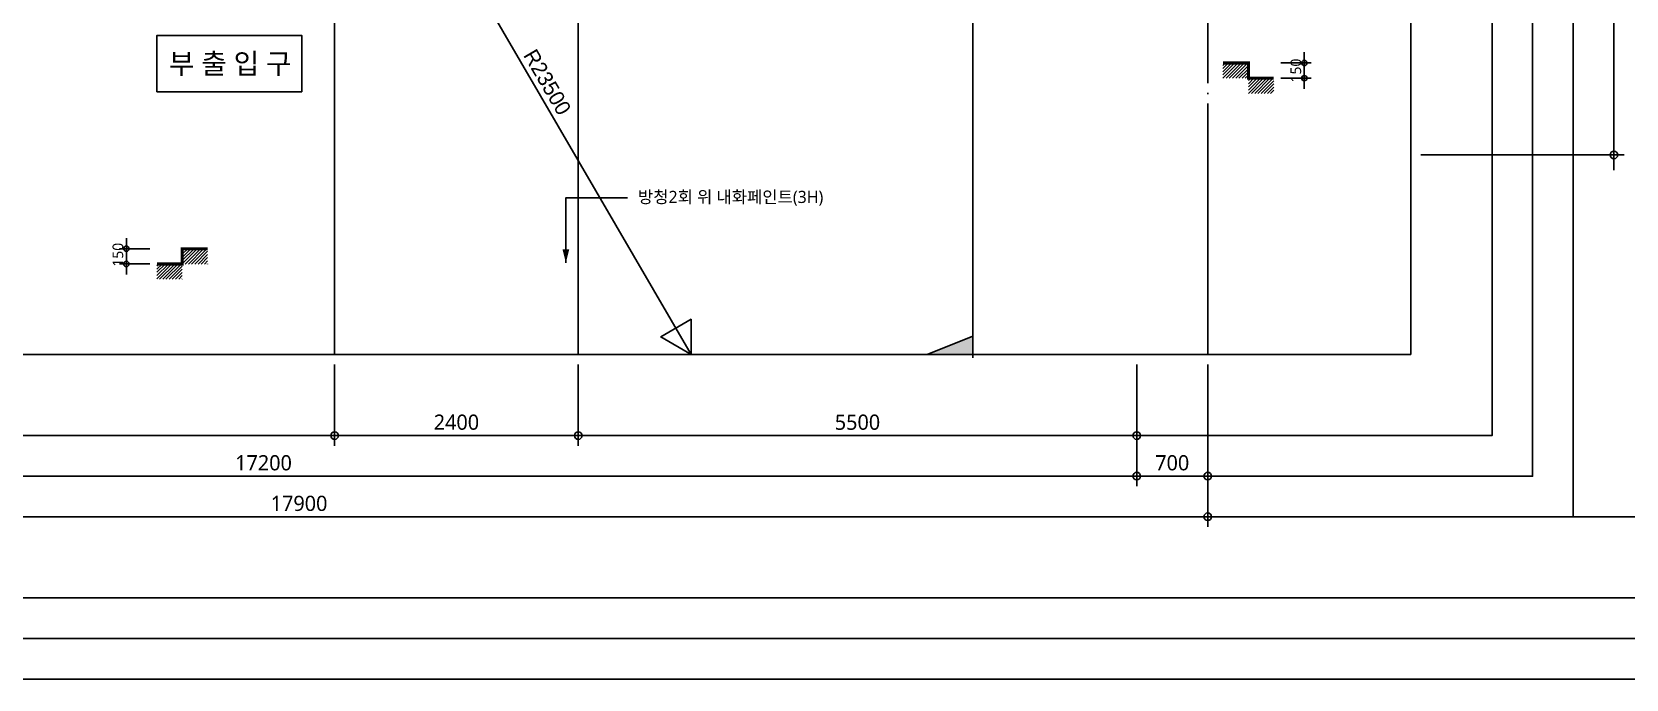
# Model space of a CAD drawing. Header units: millimetres. Extents: x 184384 to 428726, y 73696 to 101396.
# Drawn here: x 194756 to 210457, y 73696 to 80074 of the extents above; entities that cross this region are included whole.
import ezdxf
from ezdxf.enums import TextEntityAlignment as Align

# ---------------------------------------------------------------- set-up
doc = ezdxf.new("R2010")
doc.units = ezdxf.units.MM
doc.header["$LTSCALE"] = 100
doc.header["$MEASUREMENT"] = 0
doc.header["$PDSIZE"] = -10
doc.linetypes.add('CEN', pattern=[62, 60, -1, 0, -1])
doc.layers.get('0').update_dxf_attribs({"linetype": 'CONTINUOUS'})
doc.layers.get('DEFPOINTS').update_dxf_attribs({"color": 171, "linetype": 'CONTINUOUS'})
for name, color, linetype in [('CEN(ST)', 1, 'CEN'), ('Center(AR)', 30, 'CEN'), ('LED', 7, 'CONTINUOUS'), ('NDIM', 7, 'CONTINUOUS'), ('SASAC 도면번호', 6, 'CONTINUOUS'), ('SYM', 7, 'CONTINUOUS'), ('SYM(단차_HATCH)', 252, 'CONTINUOUS'), ('SYM(단차_LINE)', 2, 'CONTINUOUS'), ('TEXT(실명)', 3, 'CONTINUOUS'), ('TEXT-기입', 6, 'CONTINUOUS')]:
    doc.layers.add(name, color=color, linetype=linetype)
doc.styles.add('CGS', font='cgse', dxfattribs={"bigfont": 'cgs'})
doc.styles.add('나눔바른고딕', font='NanumBarunGothic.ttf')
doc.dimstyles.new('NDIM 1200', dxfattribs={"dimscale": 500, "dimtxt": 3, "dimasz": 1, "dimexe": 2, "dimexo": 2, "dimgap": 1, "dimtad": 1, "dimdec": 0, "dimdsep": 46, "dimtxsty": 'CGS', "dimblk": 'DOT0', "dimcen": 1, "dimdle": 8, "dimclrd": 2, "dimclre": 2, "dimclrt": 2, "dimadec": 0, "dimazin": 0, "dimtfac": 1, "dimtdec": 0, "dimtix": 1, "dimtmove": 2, "dimatfit": 3, "dimldrblk": 'DOT0', "dimfxl": 1, "dimtolj": 1, "dimtzin": 0, "dimlwd": -1, "dimlwe": -1, "dimarcsym": 0})

# ---------------------------------------------------------------- blocks, each defined once
blk = doc.blocks.new('A$C1AFB1B41')
at = {"layer": 'SYM'}
blk.add_hatch(color=256, dxfattribs=at).paths.add_polyline_path([(2000, 500), (1800, 0), (2000, 0)])
for p, q in [((2000, 500), (1800, 0)), ((2000, 0), (2000, 500)), ((0, 0), (250, 0)), ((500, 0), (2000, 0))]:
    blk.add_line(p, q, dxfattribs=at)
blk = doc.blocks.new('DOT0')
blk.add_line((-3, 0), (3, 0))
at = {"color": 6}
blk.add_circle((0, 0), 0.75, dxfattribs=at)
blk = doc.blocks.new('*D259')
at = {"layer": 'DEFPOINTS', "color": 0, "ltscale": 0.4, "transparency": 16777216}
for p in [(205637, 76896), (206337, 76896), (205637, 75696)]:
    blk.add_point(p, dxfattribs=at)
at = {"layer": 'NDIM', "ltscale": 0.4, "transparency": 16777216}
for p, q in [((205637, 76796), (205637, 75596)), ((206337, 76796), (206337, 75596)), ((206287, 75696), (205687, 75696))]:
    blk.add_line(p, q, dxfattribs=at)
at = {"layer": 'NDIM', "ltscale": 0.4, "transparency": 16777216, "xscale": 50, "yscale": 50, "zscale": 50, "rotation": 180}
blk.add_blockref('DOT0', (205637, 75696), dxfattribs=at)
at = {"layer": 'NDIM', "ltscale": 0.4, "transparency": 16777216, "xscale": 50, "yscale": 50, "zscale": 50}
blk.add_blockref('DOT0', (206337, 75696), dxfattribs=at)
at = {"layer": 'NDIM', "ltscale": 0.4, "transparency": 16777216, "insert": (205987, 75827), "char_height": 150, "attachment_point": 5, "style": '나눔바른고딕'}
blk.add_mtext('\\A1;700', dxfattribs=at)
blk = doc.blocks.new('*D260')
at = {"layer": 'DEFPOINTS', "color": 0, "ltscale": 0.4, "transparency": 16777216}
for p in [(200137, 76896), (205637, 76896), (200137, 76096)]:
    blk.add_point(p, dxfattribs=at)
at = {"layer": 'NDIM', "ltscale": 0.4, "transparency": 16777216}
for p, q in [((200137, 76796), (200137, 75996)), ((205637, 76796), (205637, 75996)), ((205587, 76096), (200187, 76096))]:
    blk.add_line(p, q, dxfattribs=at)
at = {"layer": 'NDIM', "ltscale": 0.4, "transparency": 16777216, "xscale": 50, "yscale": 50, "zscale": 50, "rotation": 180}
blk.add_blockref('DOT0', (200137, 76096), dxfattribs=at)
at = {"layer": 'NDIM', "ltscale": 0.4, "transparency": 16777216, "xscale": 50, "yscale": 50, "zscale": 50}
blk.add_blockref('DOT0', (205637, 76096), dxfattribs=at)
at = {"layer": 'NDIM', "ltscale": 0.4, "transparency": 16777216, "insert": (202887, 76227), "char_height": 150, "attachment_point": 5, "style": '나눔바른고딕'}
blk.add_mtext('\\A1;5500', dxfattribs=at)
blk = doc.blocks.new('*D261')
at = {"layer": 'DEFPOINTS', "color": 0, "ltscale": 0.4, "transparency": 16777216}
for p in [(188437, 76896), (205637, 76896), (188437, 75696)]:
    blk.add_point(p, dxfattribs=at)
at = {"layer": 'NDIM', "ltscale": 0.4, "transparency": 16777216}
for p, q in [((188437, 76796), (188437, 75596)), ((205637, 76796), (205637, 75596)), ((205587, 75696), (188487, 75696))]:
    blk.add_line(p, q, dxfattribs=at)
at = {"layer": 'NDIM', "ltscale": 0.4, "transparency": 16777216, "xscale": 50, "yscale": 50, "zscale": 50, "rotation": 180}
blk.add_blockref('DOT0', (188437, 75696), dxfattribs=at)
at = {"layer": 'NDIM', "ltscale": 0.4, "transparency": 16777216, "xscale": 50, "yscale": 50, "zscale": 50}
blk.add_blockref('DOT0', (205637, 75696), dxfattribs=at)
at = {"layer": 'NDIM', "ltscale": 0.4, "transparency": 16777216, "insert": (197037, 75827), "char_height": 150, "attachment_point": 5, "style": '나눔바른고딕'}
blk.add_mtext('\\A1;17200', dxfattribs=at)
blk = doc.blocks.new('*D262')
at = {"layer": 'DEFPOINTS', "color": 0, "ltscale": 0.4, "transparency": 16777216}
for p in [(188437, 76896), (206337, 76896), (188437, 75296)]:
    blk.add_point(p, dxfattribs=at)
at = {"layer": 'NDIM', "ltscale": 0.4, "transparency": 16777216}
for p, q in [((188437, 76796), (188437, 75196)), ((206337, 76796), (206337, 75196)), ((206287, 75296), (188487, 75296))]:
    blk.add_line(p, q, dxfattribs=at)
at = {"layer": 'NDIM', "ltscale": 0.4, "transparency": 16777216, "xscale": 50, "yscale": 50, "zscale": 50, "rotation": 180}
blk.add_blockref('DOT0', (188437, 75296), dxfattribs=at)
at = {"layer": 'NDIM', "ltscale": 0.4, "transparency": 16777216, "xscale": 50, "yscale": 50, "zscale": 50}
blk.add_blockref('DOT0', (206337, 75296), dxfattribs=at)
at = {"layer": 'NDIM', "ltscale": 0.4, "transparency": 16777216, "insert": (197387, 75427), "char_height": 150, "attachment_point": 5, "style": '나눔바른고딕'}
blk.add_mtext('\\A1;17900', dxfattribs=at)
blk = doc.blocks.new('*D263')
at = {"layer": 'DEFPOINTS', "color": 0, "ltscale": 0.4, "transparency": 16777216}
for p in [(197737, 76896), (200137, 76896), (197737, 76096)]:
    blk.add_point(p, dxfattribs=at)
at = {"layer": 'NDIM', "ltscale": 0.4, "transparency": 16777216}
for p, q in [((197737, 76796), (197737, 75996)), ((200137, 76796), (200137, 75996)), ((200087, 76096), (197787, 76096))]:
    blk.add_line(p, q, dxfattribs=at)
at = {"layer": 'NDIM', "ltscale": 0.4, "transparency": 16777216, "xscale": 50, "yscale": 50, "zscale": 50, "rotation": 180}
blk.add_blockref('DOT0', (197737, 76096), dxfattribs=at)
at = {"layer": 'NDIM', "ltscale": 0.4, "transparency": 16777216, "xscale": 50, "yscale": 50, "zscale": 50}
blk.add_blockref('DOT0', (200137, 76096), dxfattribs=at)
at = {"layer": 'NDIM', "ltscale": 0.4, "transparency": 16777216, "insert": (198937, 76227), "char_height": 150, "attachment_point": 5, "style": '나눔바른고딕'}
blk.add_mtext('\\A1;2400', dxfattribs=at)
blk = doc.blocks.new('*D264')
at = {"layer": 'DEFPOINTS', "color": 0, "ltscale": 0.4, "transparency": 16777216}
for p in [(188437, 76896), (197737, 76896), (188437, 76096)]:
    blk.add_point(p, dxfattribs=at)
at = {"layer": 'NDIM', "ltscale": 0.4, "transparency": 16777216}
for p, q in [((188437, 76796), (188437, 75996)), ((197737, 76796), (197737, 75996)), ((197687, 76096), (188487, 76096))]:
    blk.add_line(p, q, dxfattribs=at)
at = {"layer": 'NDIM', "ltscale": 0.4, "transparency": 16777216, "xscale": 50, "yscale": 50, "zscale": 50, "rotation": 180}
blk.add_blockref('DOT0', (188437, 76096), dxfattribs=at)
at = {"layer": 'NDIM', "ltscale": 0.4, "transparency": 16777216, "xscale": 50, "yscale": 50, "zscale": 50}
blk.add_blockref('DOT0', (197737, 76096), dxfattribs=at)
at = {"layer": 'NDIM', "ltscale": 0.4, "transparency": 16777216, "insert": (193087, 76227), "char_height": 150, "attachment_point": 5, "style": '나눔바른고딕'}
blk.add_mtext('\\A1;9300', dxfattribs=at)
blk = doc.blocks.new('*D279')
at = {"layer": 'DEFPOINTS', "color": 0, "ltscale": 0.4, "transparency": 16777216}
for p in [(206987, 79768), (207287, 79768), (206987, 79618)]:
    blk.add_point(p, dxfattribs=at)
at = {"layer": 'NDIM', "ltscale": 0.4, "transparency": 16777216}
for p, q in [((207057, 79768), (207357, 79768)), ((207057, 79618), (207357, 79618)), ((207287, 79653), (207287, 79733))]:
    blk.add_line(p, q, dxfattribs=at)
at = {"layer": 'NDIM', "ltscale": 0.4, "transparency": 16777216, "xscale": 35, "yscale": 35, "zscale": 35}
for p, rotation in [((207287, 79768), 90), ((207287, 79618), 270)]:
    blk.add_blockref('DOT0', p, dxfattribs=dict(at, rotation=rotation))
at = {"layer": 'NDIM', "ltscale": 0.4, "transparency": 16777216, "insert": (207205, 79693), "char_height": 105, "attachment_point": 5, "rotation": 90, "style": '나눔바른고딕'}
blk.add_mtext('\\A1;150', dxfattribs=at)
blk = doc.blocks.new('*D280')
at = {"layer": 'DEFPOINTS', "color": 0, "ltscale": 0.4, "transparency": 16777216}
for p in [(195687, 77937), (195987, 77937), (195987, 77787)]:
    blk.add_point(p, dxfattribs=at)
at = {"layer": 'NDIM', "ltscale": 0.4, "transparency": 16777216}
for p, q in [((195917, 77937), (195617, 77937)), ((195687, 77822), (195687, 77902)), ((195917, 77787), (195617, 77787))]:
    blk.add_line(p, q, dxfattribs=at)
at = {"layer": 'NDIM', "ltscale": 0.4, "transparency": 16777216, "xscale": 35, "yscale": 35, "zscale": 35}
for p, rotation in [((195687, 77937), 90), ((195687, 77787), 270)]:
    blk.add_blockref('DOT0', p, dxfattribs=dict(at, rotation=rotation))
at = {"layer": 'NDIM', "ltscale": 0.4, "transparency": 16777216, "insert": (195603, 77878), "char_height": 105, "attachment_point": 5, "rotation": 90, "style": '나눔바른고딕'}
blk.add_mtext('\\A1;150', dxfattribs=at)
blk = doc.blocks.new('*D291')
at = {"layer": 'DEFPOINTS', "color": 0, "ltscale": 0.4, "transparency": 16777216}
for p in [(208337, 82212), (208337, 78862), (210337, 78862)]:
    blk.add_point(p, dxfattribs=at)
at = {"layer": 'NDIM', "ltscale": 0.4, "transparency": 16777216}
for p, q in [((208437, 82212), (210437, 82212)), ((210337, 82162), (210337, 78912)), ((208437, 78862), (210437, 78862))]:
    blk.add_line(p, q, dxfattribs=at)
at = {"layer": 'NDIM', "ltscale": 0.4, "transparency": 16777216, "xscale": 50, "yscale": 50, "zscale": 50}
for p, rotation in [((210337, 82212), 90), ((210337, 78862), 270)]:
    blk.add_blockref('DOT0', p, dxfattribs=dict(at, rotation=rotation))
at = {"layer": 'NDIM', "ltscale": 0.4, "transparency": 16777216, "insert": (210205, 80537), "char_height": 150, "attachment_point": 5, "rotation": 90, "style": '나눔바른고딕'}
blk.add_mtext('\\A1;3350', dxfattribs=at)

msp = doc.modelspace()

# ---------------------------------------------------------------- hatches: boundary and pattern name
at = {"layer": 'SYM(단차_HATCH)'}
h = msp.add_hatch(dxfattribs=at)
h.set_pattern_fill('ANSI31', color=251, scale=7, angle=180, style=0)
h.set_pattern_definition([(225, (-2675267.604, 82497.073), (15.71544821, -15.71544821), [])])
h.paths.add_polyline_path([(206486.9, 79617.5), (206736.9, 79617.5), (206736.9, 79767.5), (206486.9, 79767.5)])
h = msp.add_hatch(dxfattribs=at)
h.set_pattern_fill('ANSI31', color=251, scale=7, angle=180, style=0)
h.set_pattern_definition([(225, (-2675017.604, 82347.073), (15.71544821, -15.71544821), [])])
h.paths.add_polyline_path([(206736.9, 79467.5), (206986.9, 79467.5), (206986.9, 79617.5), (206736.9, 79617.5)])
h = msp.add_hatch(dxfattribs=at)
h.set_pattern_fill('ANSI31', color=251, scale=7, angle=180, style=0)
h.set_pattern_definition([(225, (-2686179.304, 80666.104), (15.71544821, -15.71544821), [])])
h.paths.add_polyline_path([(196486.9, 77786.6), (196236.9, 77786.6), (196236.9, 77936.6), (196486.9, 77936.6)])
h = msp.add_hatch(dxfattribs=at)
h.set_pattern_fill('ANSI31', color=251, scale=7, angle=180, style=0)
h.set_pattern_definition([(225, (-2685929.304, 80516.104), (15.71544821, -15.71544821), [])])
h.paths.add_polyline_path([(196236.9, 77636.6), (195986.9, 77636.6), (195986.9, 77786.6), (196236.9, 77786.6)])

# ---------------------------------------------------------------- linework, layer by layer
at = {"layer": 'CEN(ST)'}
msp.add_lwpolyline([(206336.9, 97967.5), (206336.9, 76895.8)], dxfattribs=at)
at = {"layer": 'Center(AR)', "ltscale": 1000}
for p, q in [((197736.9, 94162), (197736.9, 76895.8)), ((200136.9, 94162), (200136.9, 76895.8))]:
    msp.add_line(p, q, dxfattribs=at)
at = {"layer": 'DEFPOINTS'}
msp.add_line((204022.1, 76862), (204022.1, 97967.5), dxfattribs=at)
for points in [[(185533.9, 99567.5), (219668.1, 99567.5), (219668.1, 73695.8), (185533.9, 73695.8)], [(185933.9, 99167.5), (219668.1, 99167.5), (219668.1, 74095.8), (185933.9, 74095.8)], [(186333.9, 98767.5), (219268.1, 98767.5), (219268.1, 74495.8), (186333.9, 74495.8)], [(187133.9, 97967.5), (218468.1, 97967.5), (218468.1, 75295.8), (187133.9, 75295.8)]]:
    msp.add_lwpolyline(points, close=True, dxfattribs=at)
at = {"layer": 'DEFPOINTS', "ltscale": 1000}
for points in [[(185533.9, 95762), (209936.9, 95762), (209936.9, 75295.8), (185533.9, 75295.8)], [(185933.9, 95362), (209536.9, 95362), (209536.9, 75695.8), (185933.9, 75695.8)], [(186333.9, 94962), (209136.9, 94962), (209136.9, 76095.8), (186333.9, 76095.8)], [(187133.9, 94162), (208336.9, 94162), (208336.9, 76895.8), (187133.9, 76895.8)]]:
    msp.add_lwpolyline(points, close=True, dxfattribs=at)
at = {"layer": 'LED', "ltscale": 1000}
msp.add_lwpolyline([(200015, 77799.4), (200015, 78439.7), (200621, 78439.7)], dxfattribs=at)
at = {"layer": 'LED'}
msp.add_solid([(200015, 77799.4), (199981.6, 77932.7), (200048.3, 77932.7)], dxfattribs=at)
at = {"layer": 'NDIM', "ltscale": 0.4}
msp.add_line((201249.5, 76895.8), (193835.9, 89626.3), dxfattribs=at)
at = {"layer": 'SASAC 도면번호', "ltscale": 1000}
msp.add_lwpolyline([(201249.5, 76895.8), (201248.2, 77242.2), (200948.9, 77067.9)], close=True, dxfattribs=at)
at = {"layer": 'SYM'}
msp.add_lwpolyline([(197413.9, 79483.6), (195986.6, 79483.6), (195986.6, 80039.6), (197413.9, 80039.6)], close=True, dxfattribs=at)
at = {"layer": 'SYM(단차_LINE)', "const_width": 30}
for points in [[(206986.9, 79617.5), (206736.9, 79617.5), (206736.9, 79767.5), (206486.9, 79767.5)], [(195986.9, 77786.6), (196236.9, 77786.6), (196236.9, 77936.6), (196486.9, 77936.6)]]:
    msp.add_lwpolyline(points, dxfattribs=at)

# ---------------------------------------------------------------- block references
at = {"layer": 'SYM', "xscale": -0.9000000000000001, "yscale": 0.9000000000000001, "zscale": 0.9000000000000001, "rotation": 89.99999999992463}
msp.add_blockref('A$C1AFB1B41', (204022.1, 78695.8), dxfattribs=at)

# ---------------------------------------------------------------- texts
at = {"layer": 'NDIM', "ltscale": 0.4, "insert": (199831.8, 79578.7), "char_height": 150, "attachment_point": 5, "rotation": 300.21438, "style": 'CGS'}
msp.add_mtext('\\A1;R23500', dxfattribs=at)
at = {"layer": 'TEXT(실명)', "style": '나눔바른고딕'}
msp.add_text('부 출 입 구', height=200, dxfattribs=at).set_placement((196708.4, 79764.5), align=Align.MIDDLE)
at = {"layer": 'TEXT-기입', "style": '나눔바른고딕'}
msp.add_text('방청2회 위 내화페인트(3H)', height=120, rotation=360, dxfattribs=at).set_placement((202550, 78447.8), align=Align.MIDDLE_RIGHT)

# ---------------------------------------------------------------- dimensions: what is measured, and where the dimension line sits
at = {"layer": 'NDIM', "ltscale": 0.4}
for base, p1, p2, angle, picture, middle in [((210336.9, 78862), (208336.9, 82212), (208336.9, 78862), 270, '*D291', (210205.3, 80537)), ((188436.9, 75695.8), (205636.9, 76895.8), (188436.9, 76895.8), 180, '*D261', (197036.9, 75827.3)), ((188436.9, 75295.8), (206336.9, 76895.8), (188436.9, 76895.8), 180, '*D262', (197386.9, 75427.4)), ((188436.9, 76095.8), (197736.9, 76895.8), (188436.9, 76895.8), 180, '*D264', (193086.9, 76227.4)), ((197736.9, 76095.8), (200136.9, 76895.8), (197736.9, 76895.8), 180, '*D263', (198936.9, 76227.3)), ((200136.9, 76095.8), (205636.9, 76895.8), (200136.9, 76895.8), 180, '*D260', (202886.9, 76227.3)), ((205636.9, 75695.8), (206336.9, 76895.8), (205636.9, 76895.8), 180, '*D259', (205986.9, 75827.3))]:
    dim = msp.add_linear_dim(base=base, p1=p1, p2=p2, angle=angle, dimstyle='NDIM 1200', override={"dimscale": 50, "dimtxsty": '나눔바른고딕', "dimclrd": 256, "dimclre": 256, "dimclrt": 256}, dxfattribs=at)
    dim.commit()
    dim.dimension.update_dxf_attribs({"geometry": picture, "text_midpoint": middle})
for base, p1, p2, picture, middle in [((207286.9, 79767.5), (206986.9, 79617.5), (206986.9, 79767.5), '*D279', (207205.2, 79692.5)), ((195686.9, 77936.6), (195986.9, 77786.6), (195986.9, 77936.6), '*D280', (195602.6, 77878.1))]:
    dim = msp.add_linear_dim(base=base, p1=p1, p2=p2, angle=90, dimstyle='NDIM 1200', override={"dimscale": 35, "dimtxsty": '나눔바른고딕', "dimclrd": 256, "dimclre": 256, "dimclrt": 256}, dxfattribs=at)
    dim.commit()
    dim.dimension.update_dxf_attribs({"geometry": picture, "text_midpoint": middle, "dimtype": 160})

doc.saveas('drawing.dxf')
